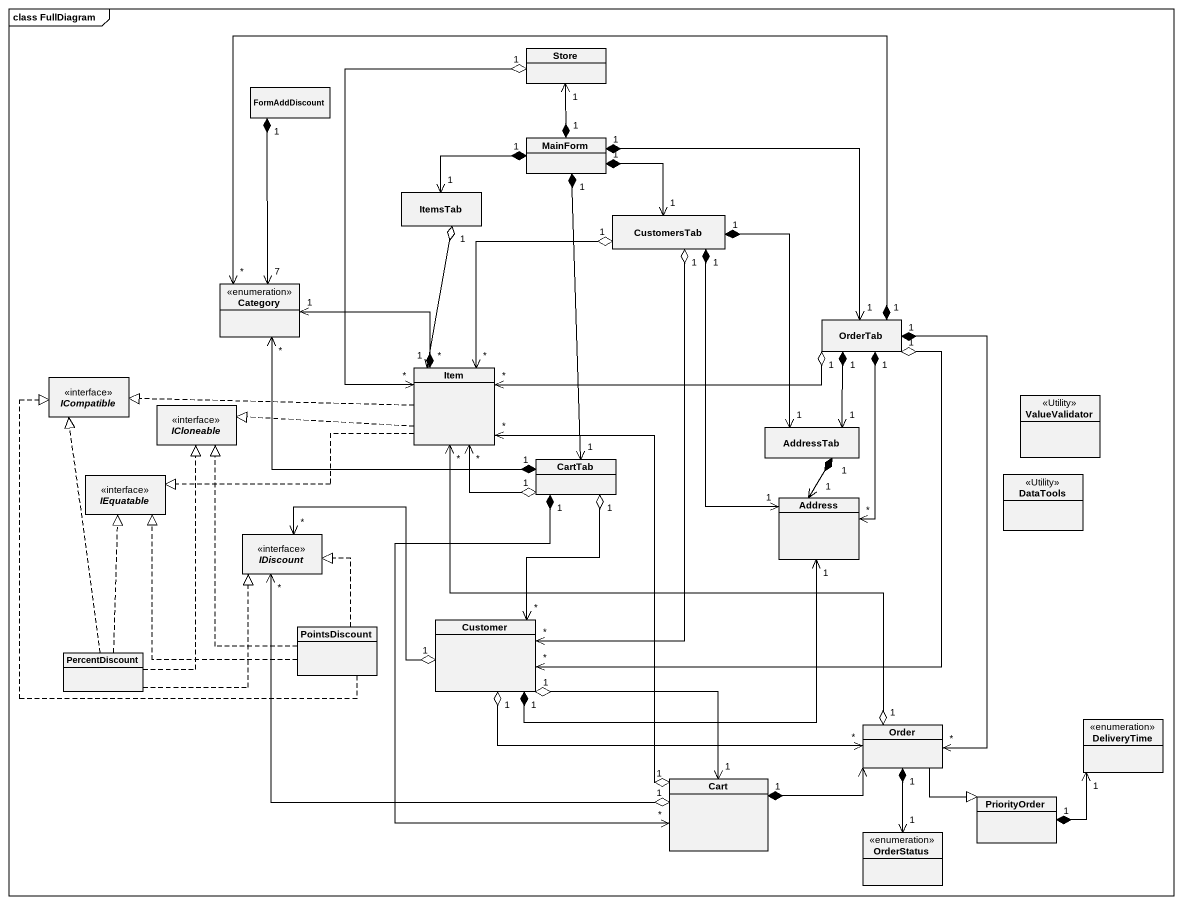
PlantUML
@startuml
mainframe class FullDiagram
hide circle
hide empty members
class Store
class FormAddDiscount
class MainForm
class ItemsTab
class CustomersTab
enum Category
class OrderTab
class Item
interface ICompatible
interface ICloneable
class ValueValidator <<Utility>>
class AddressTab
interface IEquatable
class CartTab
class DataTools <<Utility>>
class Address
interface IDiscount
class PercentDiscount
class PointsDiscount
class Customer
class Order
enum DeliveryTime
class Cart
class PriorityOrder
enum OrderStatus
Store "1" <--* "1" MainForm
ItemsTab "1" <-right-* "1" MainForm
CustomersTab "1" <-up-* "1" MainForm
Category "7" <-up-* "1" FormAddDiscount
Category "*" <-right-* "1" OrderTab
Category "1" <-right-* "1" Item
Category "*" <-right-* "1" CartTab
OrderTab "1" <-up-* "1" MainForm
Item "*" <-up-o "1" Store
Item "*" <-up-o "1" ItemsTab
Item "*" <-up-o "1" CustomersTab
Item "*" <-right-o "1" OrderTab
Item .left.|> ICompatible
Item .left.|> ICloneable
Item .left.|> IEquatable
Item "*" <-right-o "1" CartTab
Item "*" <--o "1" Order
Item "*" <--o "1" Cart
AddressTab "1" <-up-* "1" CustomersTab
AddressTab "1" <-up-* "1" OrderTab
CartTab "1" <-up-* "1" MainForm
Address "1" <-up-* "1" CustomersTab
Address "*" <-up-* "1" OrderTab
Address "1" <-up-* "1" AddressTab
Address "1" <-left-* "1" Customer
IDiscount "*" <-right-o "1" Customer
IDiscount "*" <-right-o "1" Cart
PercentDiscount .up.|> ICompatible
PercentDiscount .up.|> ICloneable
PercentDiscount .up.|> IEquatable
PercentDiscount .up.|> IDiscount
PointsDiscount .up.|> ICompatible
PointsDiscount .up.|> ICloneable
PointsDiscount .up.|> IEquatable
PointsDiscount .up.|> IDiscount
Customer "*" <-up-o "1" CustomersTab
Customer "*" <-up-o "1" OrderTab
Customer "*" <-up-o "1" CartTab
Order "*" <-up-* "1" OrderTab
Order "*" <-left-o "1" Customer
Order <-left-* "1" Cart
Order --|> PriorityOrder
DeliveryTime "1" <--* "1" PriorityOrder
Cart "*" <-up-* "1" CartTab
Cart "1" <-up-o "1" Customer
OrderStatus "1" <-up-* "1" Order
@enduml
